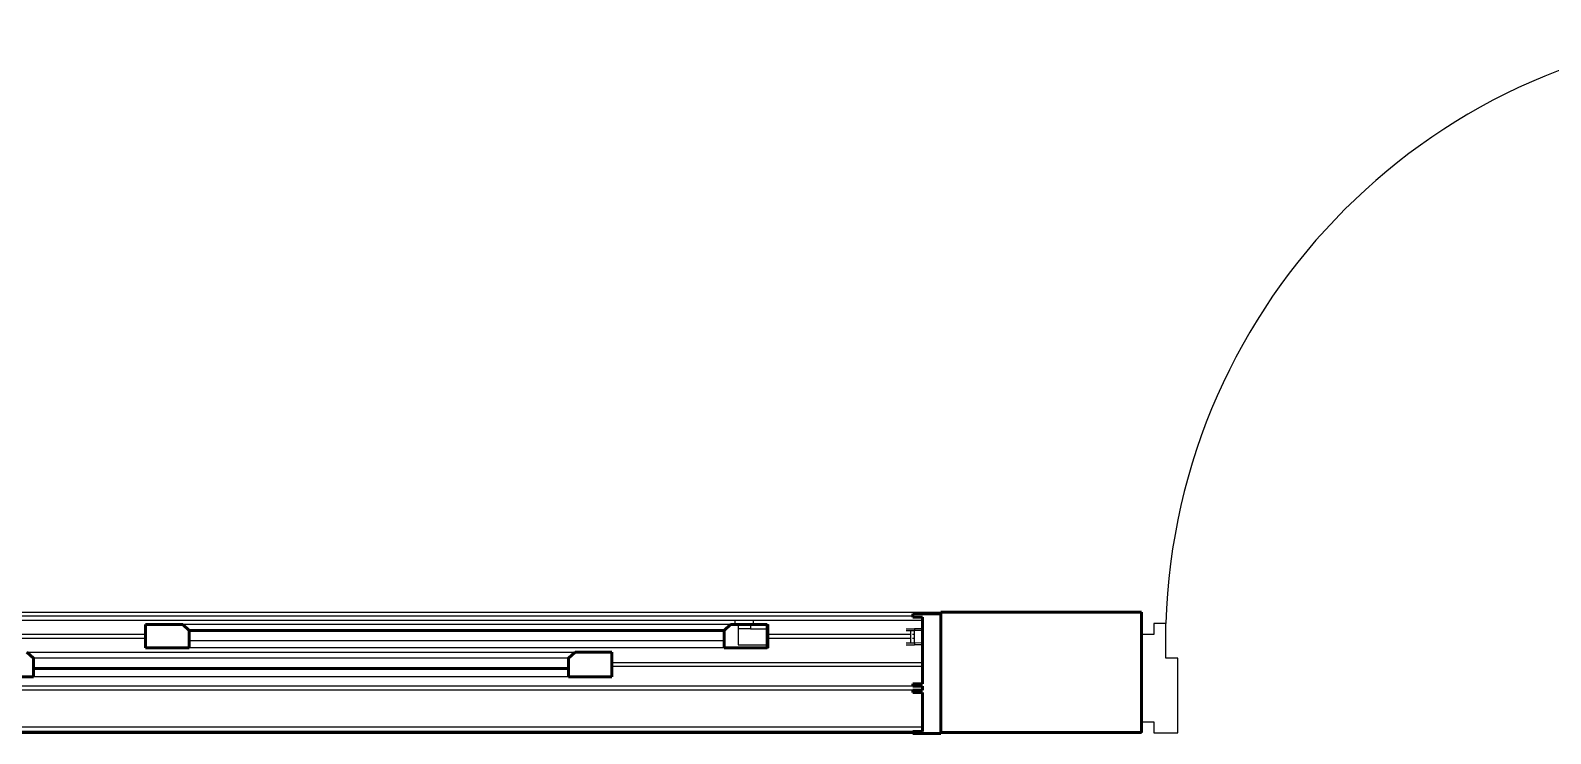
# Model space of a CAD drawing. Header units: metres. Extents: x 54.3 to 102.1, y 17 to 45.8.
# Drawn here: x 58.287 to 60.181, y 26.354 to 27.23 of the extents above; entities that cross this region are included whole.
import ezdxf

# ---------------------------------------------------------------- set-up
doc = ezdxf.new("R2010")
doc.units = ezdxf.units.M
doc.layers.add('A-WALL', color=6, linetype='Continuous', lineweight=60)

# ---------------------------------------------------------------- blocks, each defined once
blk = doc.blocks.new('*U173')
blk.add_lwpolyline([(33.6, 1013.3, -0.396717), (855.3, 192)], format="xyb")
for points in [[(72, 192), (33.6, 192), (33.6, 1013.3), (72, 1013.3)], [(33.6, 192), (16.8, 192), (16.8, 192), (16.8, 192), (16.8, 192), (16.8, 177), (0, 177), (0, 190.9), (0, 40.9), (0, 55.9), (16.8, 55.9), (16.8, 40.9), (33.6, 40.9), (33.6, 40.9), (50, 40.9), (50, 144), (33.6, 144)], [(888.9, 177), (888.9, 192), (888.9, 192), (888.9, 40.9), (888.9, 55.9), (872.1, 55.9), (872.1, 40.9), (855.3, 40.9), (855.3, 40.9), (838.9, 40.9), (838.9, 144), (855.3, 144), (855.3, 192), (872.1, 192), (872.1, 177)]]:
    blk.add_lwpolyline(points, close=True)
blk.add_lwpolyline([(33.6, 192), (72, 192)])

msp = doc.modelspace()

# ---------------------------------------------------------------- linework, layer by layer
for p, q in [((57.8617, 26.5002), (59.3864, 26.5002)), ((57.8644, 26.5048), (59.4212, 26.5048)), ((57.8496, 26.4948), (59.1647, 26.4948)), ((59.1591, 26.4895), (58.4766, 26.4895)), ((59.1647, 26.4895), (59.1647, 26.4948)), ((59.1647, 26.4948), (59.1877, 26.4948)), ((59.1686, 26.4895), (59.1686, 26.4842)), ((59.1686, 26.4842), (59.1686, 26.4643)), ((59.1838, 26.4842), (59.1686, 26.4842)), ((59.1838, 26.4895), (59.1838, 26.4842)), ((59.1838, 26.4842), (59.2048, 26.4842)), ((59.1877, 26.4948), (59.3984, 26.4948)), ((59.1877, 26.4895), (59.1877, 26.4948)), ((59.2048, 26.4786), (59.2047, 26.4786)), ((59.2047, 26.4779), (59.2047, 26.4786)), ((59.2048, 26.4779), (59.2047, 26.4779)), ((59.2047, 26.4779), (59.2047, 26.471)), ((59.2048, 26.4895), (59.2065, 26.4895)), ((59.2065, 26.4895), (59.2065, 26.4776)), ((59.3779, 26.4842), (59.3881, 26.4842)), ((59.3779, 26.4821), (59.3831, 26.4821)), ((59.3831, 26.4821), (59.3831, 26.4776)), ((59.3831, 26.4821), (59.3881, 26.4821)), ((59.3984, 26.4842), (59.3881, 26.4842)), ((59.3881, 26.4842), (59.3881, 26.4821)), ((59.3984, 26.4821), (59.3881, 26.4821)), ((59.3881, 26.4776), (59.3881, 26.4821)), ((58.4304, 26.477), (57.8496, 26.477)), ((58.4304, 26.4722), (57.8496, 26.4722)), ((59.1511, 26.4691), (58.4847, 26.4691)), ((59.1511, 26.4605), (58.4847, 26.4605)), ((59.1686, 26.4643), (59.2048, 26.4643)), ((59.2048, 26.471), (59.2047, 26.471)), ((59.2047, 26.471), (59.2047, 26.4703)), ((59.2048, 26.4703), (59.2047, 26.4703)), ((59.2048, 26.4605), (59.2065, 26.4605)), ((59.2065, 26.4776), (59.3831, 26.4776)), ((59.2065, 26.4776), (59.2065, 26.4727)), ((59.2065, 26.4727), (59.3831, 26.4727)), ((59.2065, 26.4727), (59.2065, 26.4605)), ((59.3779, 26.4665), (59.3831, 26.4665)), ((59.3779, 26.4643), (59.3881, 26.4643)), ((59.3831, 26.4776), (59.3835, 26.4776)), ((59.3831, 26.4776), (59.3831, 26.4727)), ((59.3831, 26.4727), (59.3835, 26.4727)), ((59.3831, 26.4727), (59.3831, 26.4665)), ((59.3831, 26.4665), (59.3881, 26.4665)), ((59.3859, 26.4776), (59.3873, 26.4776)), ((59.3859, 26.4727), (59.3873, 26.4727)), ((59.3878, 26.4776), (59.3881, 26.4776)), ((59.3878, 26.4727), (59.3881, 26.4727)), ((59.3881, 26.4727), (59.3881, 26.4776)), ((59.3881, 26.4665), (59.3881, 26.4727)), ((59.3881, 26.4665), (59.3881, 26.4643)), ((59.3984, 26.4664), (59.3881, 26.4665)), ((59.3984, 26.4643), (59.3881, 26.4643)), ((58.2825, 26.4552), (58.9653, 26.4552)), ((58.9571, 26.4477), (58.2907, 26.4477)), ((59.0112, 26.4422), (59.3984, 26.4422)), ((58.9571, 26.4245), (58.2907, 26.4245)), ((59.0112, 26.4374), (59.3984, 26.4374)), ((59.3864, 26.4127), (57.8617, 26.4127)), ((59.3864, 26.4075), (57.8617, 26.4075)), ((59.3984, 26.3616), (57.8496, 26.3616)), ((59.3864, 26.3563), (57.8617, 26.3563)), ((57.8617, 26.3548), (59.3864, 26.3548)), ((59.3864, 26.3536), (57.8617, 26.3536)), ((59.3864, 26.3548), (59.4212, 26.3548))]:
    msp.add_line(p, q)
at = {"layer": 'A-WALL'}
for p, q in [((59.3864, 26.5029), (59.3864, 26.5002)), ((59.4212, 26.5029), (59.3864, 26.5029)), ((59.3864, 26.4987), (59.3864, 26.5002)), ((59.3864, 26.4987), (59.3984, 26.4987)), ((59.3984, 26.4948), (59.3984, 26.4987)), ((59.4212, 26.5048), (59.6712, 26.5048)), ((59.4212, 26.5048), (59.4212, 26.5029)), ((59.4212, 26.5029), (59.4212, 26.3548)), ((59.6712, 26.5048), (59.6712, 26.485)), ((58.4766, 26.4895), (58.4304, 26.4895)), ((58.4304, 26.4895), (58.4304, 26.477)), ((58.4847, 26.482), (58.4766, 26.4895)), ((59.1511, 26.482), (58.4847, 26.482)), ((58.4847, 26.482), (58.4847, 26.4691)), ((59.1511, 26.482), (59.1591, 26.4895)), ((59.1511, 26.482), (59.1511, 26.4691)), ((59.1647, 26.4895), (59.1591, 26.4895)), ((59.1686, 26.4895), (59.1647, 26.4895)), ((59.1838, 26.4895), (59.1686, 26.4895)), ((59.1877, 26.4895), (59.1838, 26.4895)), ((59.1877, 26.4895), (59.2048, 26.4895)), ((59.2048, 26.4895), (59.2048, 26.4842)), ((59.2048, 26.4842), (59.2048, 26.4786)), ((59.2048, 26.4786), (59.2048, 26.4779)), ((59.2048, 26.4779), (59.2048, 26.471)), ((59.3984, 26.4842), (59.3984, 26.4948)), ((59.3984, 26.4821), (59.3984, 26.4842)), ((59.3984, 26.4821), (59.3984, 26.4664)), ((59.6712, 26.47), (59.6712, 26.485)), ((58.4304, 26.477), (58.4304, 26.4722)), ((58.4304, 26.4722), (58.4304, 26.4605)), ((58.4304, 26.4605), (58.4847, 26.4605)), ((58.4847, 26.4691), (58.4847, 26.4605)), ((59.1511, 26.4691), (59.1511, 26.4605)), ((59.1511, 26.4605), (59.2048, 26.4605)), ((59.2048, 26.471), (59.2048, 26.4703)), ((59.2048, 26.4703), (59.2048, 26.4643)), ((59.2048, 26.4643), (59.2048, 26.4605)), ((59.3984, 26.4643), (59.3984, 26.4664)), ((59.3984, 26.4422), (59.3984, 26.4643)), ((59.6712, 26.47), (59.6712, 26.44)), ((58.2907, 26.4477), (58.2825, 26.4552)), ((58.2907, 26.4477), (58.2907, 26.4346)), ((58.9571, 26.4477), (58.9653, 26.4552)), ((58.9571, 26.4477), (58.9571, 26.4346)), ((58.9653, 26.4552), (59.0112, 26.4552)), ((59.0112, 26.4422), (59.0112, 26.4552)), ((59.0112, 26.4374), (59.0112, 26.4422)), ((59.3984, 26.4374), (59.3984, 26.4422)), ((59.6712, 26.425), (59.6712, 26.44)), ((58.2907, 26.4245), (58.2368, 26.4245)), ((58.9571, 26.4346), (58.2907, 26.4346)), ((58.2907, 26.4346), (58.2907, 26.4245)), ((58.9571, 26.4346), (58.9571, 26.4245)), ((58.9571, 26.4245), (59.0112, 26.4245)), ((59.0112, 26.4245), (59.0112, 26.4374)), ((59.3984, 26.4156), (59.3984, 26.4374)), ((59.6712, 26.425), (59.6712, 26.3548)), ((59.3864, 26.4156), (59.3864, 26.4127)), ((59.3984, 26.4156), (59.3864, 26.4156)), ((59.3864, 26.4127), (59.3984, 26.4127)), ((59.3864, 26.4075), (59.3984, 26.4075)), ((59.3864, 26.4075), (59.3864, 26.4046)), ((59.3864, 26.4046), (59.3984, 26.4046)), ((59.3984, 26.4127), (59.3984, 26.4101)), ((59.3984, 26.4075), (59.3984, 26.4101)), ((59.3984, 26.4046), (59.3984, 26.3616)), ((59.3864, 26.3563), (59.3984, 26.3563)), ((59.3864, 26.3563), (59.3864, 26.3548)), ((59.3864, 26.3536), (59.3864, 26.3548)), ((59.3864, 26.3536), (59.4212, 26.3536)), ((59.3984, 26.3563), (59.3984, 26.3616)), ((59.6712, 26.3548), (59.4212, 26.3548)), ((59.4212, 26.3548), (59.4212, 26.3536))]:
    msp.add_line(p, q, dxfattribs=at)

# ---------------------------------------------------------------- block references
at = {"xscale": -0.0009000000000045201, "yscale": 0.0009000000000045201, "zscale": 0.0009000000000045201}
msp.add_blockref('*U173', (60.4712, 26.3179), dxfattribs=at)

doc.saveas('drawing.dxf')
